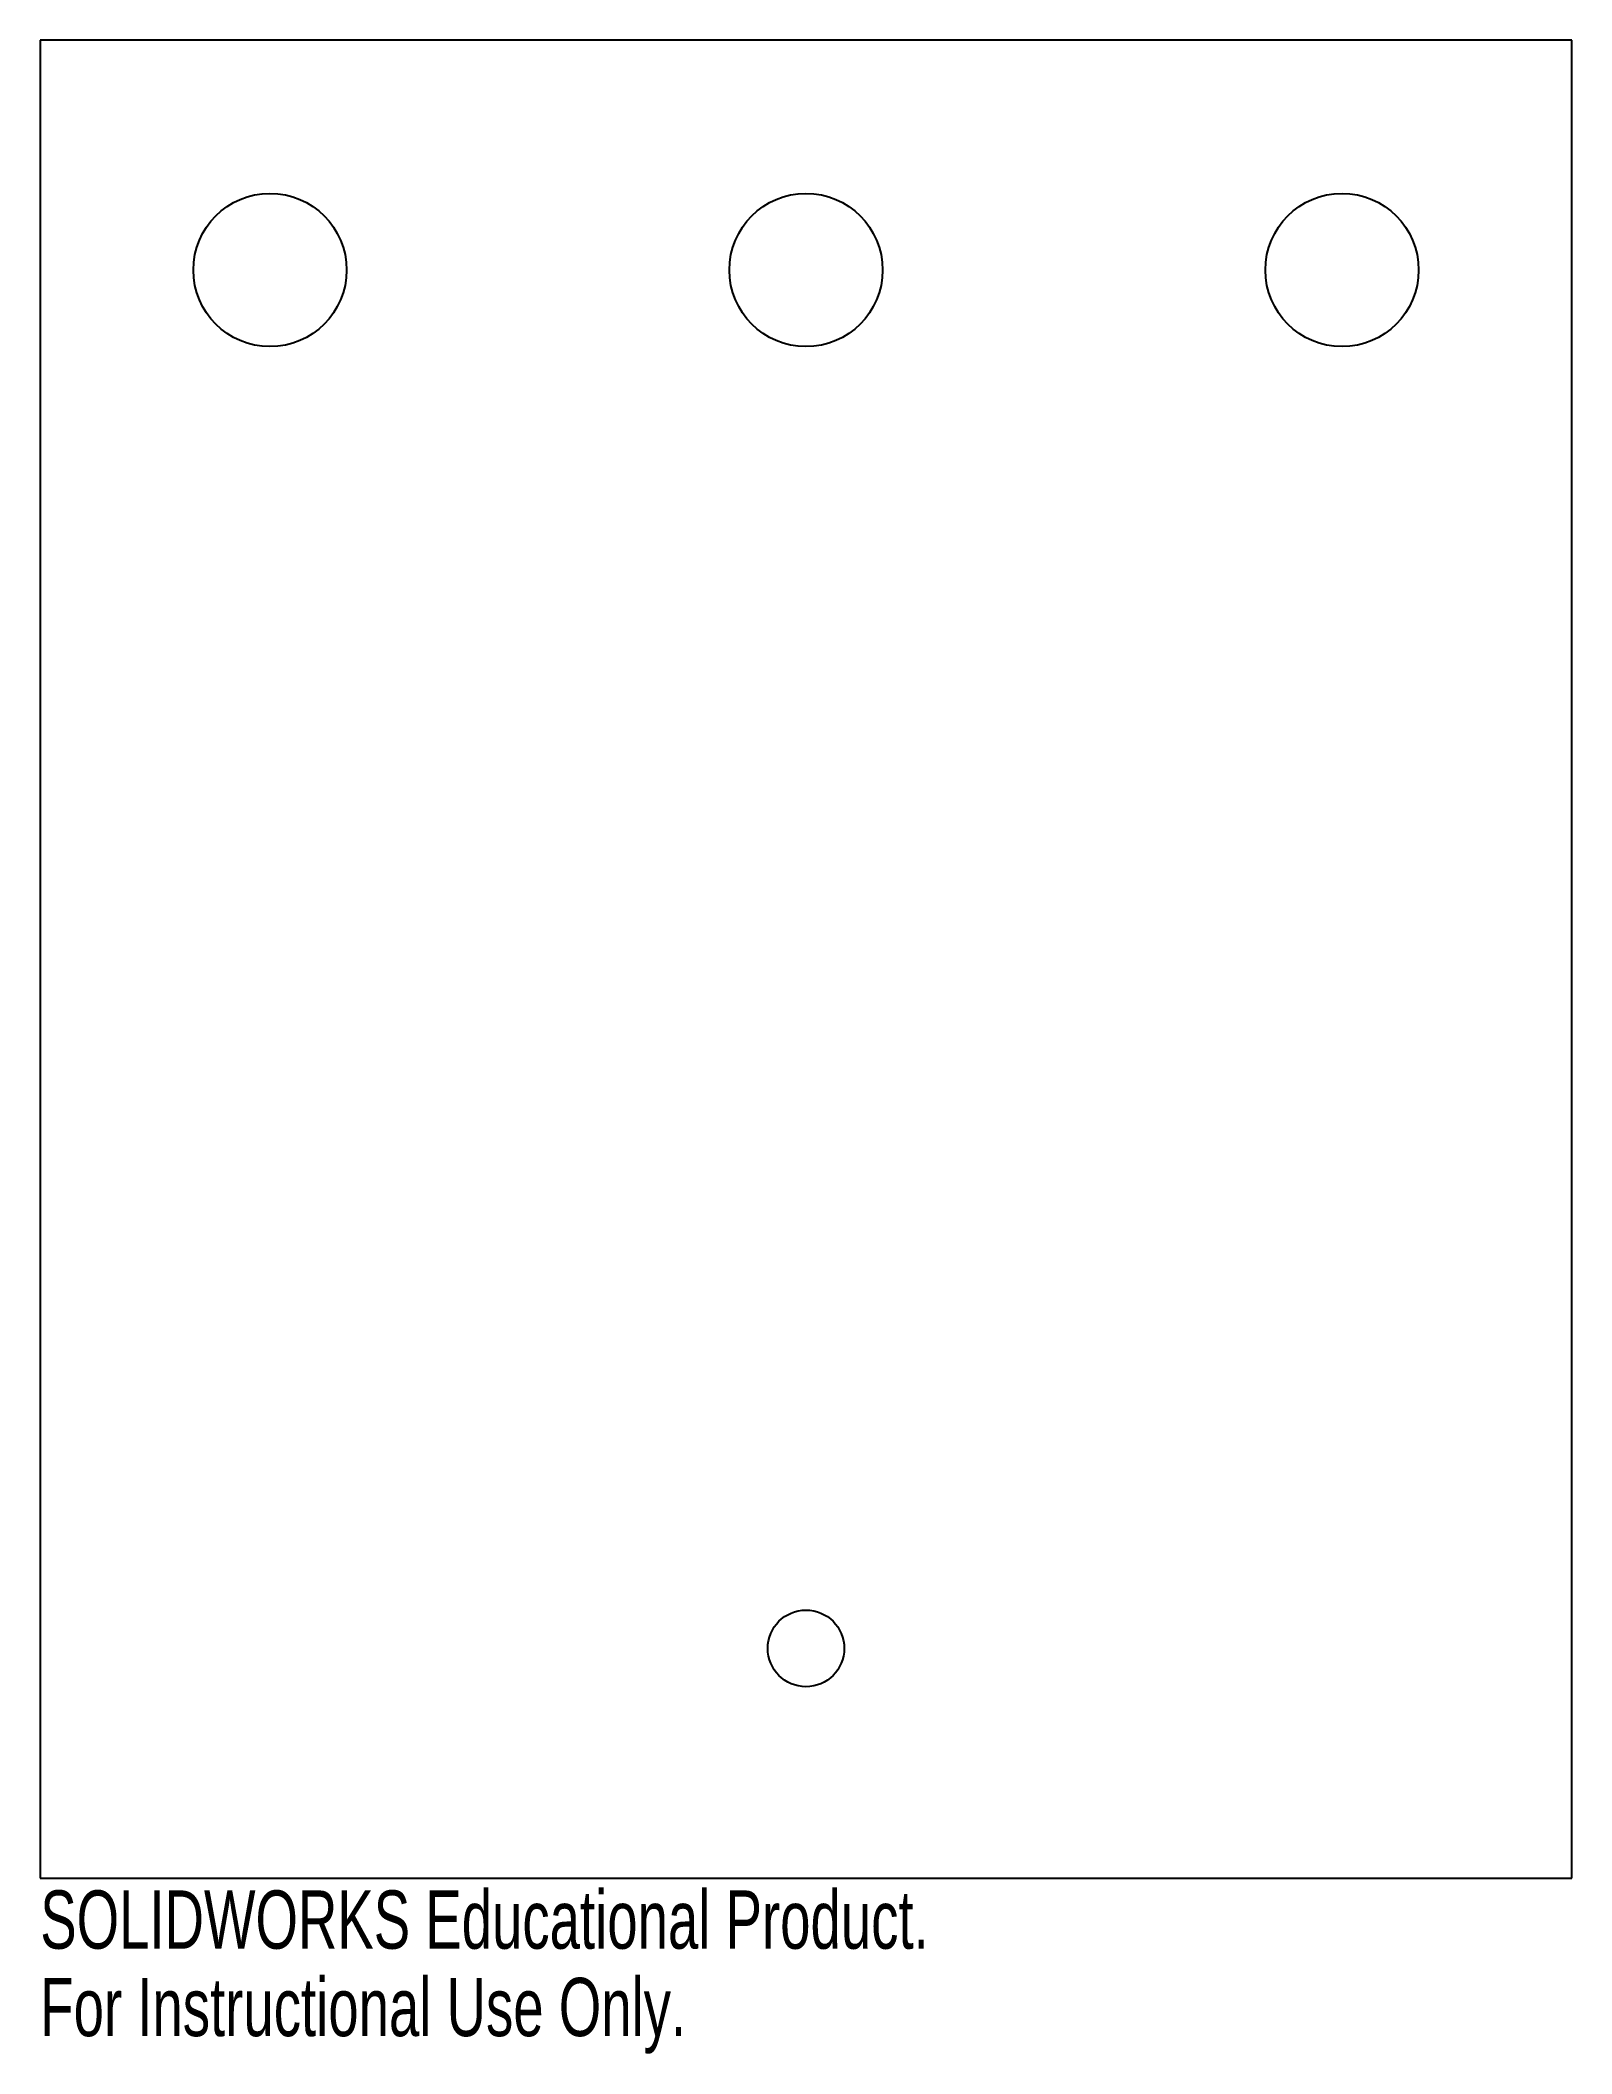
# Model space of a CAD drawing. Header units: inches. Extents: x 0 to 5, y -0.57 to 6.
import ezdxf

# ---------------------------------------------------------------- set-up
doc = ezdxf.new("R2010")
doc.units = ezdxf.units.IN
doc.header["$MEASUREMENT"] = 0
doc.styles.add('SLDTEXTSTYLE0', font='TXT', dxfattribs={"width": 0.7})

msp = doc.modelspace()

# ---------------------------------------------------------------- linework, layer by layer
at = {"color": 7, "linetype": 'Continuous', "lineweight": 25}
for p, q in [((0, 6), (0, 0)), ((5, 6), (0, 6)), ((5, 0), (5, 6)), ((0, 0), (5, 0))]:
    msp.add_line(p, q, dxfattribs=at)
for centre, radius in [((0.75, 5.25), 0.25), ((2.5, 5.25), 0.25), ((4.25, 5.25), 0.25), ((2.5, 0.75), 0.125)]:
    msp.add_circle(centre, radius, dxfattribs=at)

# ---------------------------------------------------------------- texts
at = {"color": 7, "linetype": 'Continuous', "char_height": 0.1903, "attachment_point": 1, "style": 'SLDTEXTSTYLE0'}
for s, insert in [('SOLIDWORKS Educational Product.', (0, -0.0401)), ('For Instructional Use Only.', (0, -0.3256))]:
    msp.add_mtext(s, dxfattribs=dict(at, insert=insert))

doc.saveas('drawing.dxf')
